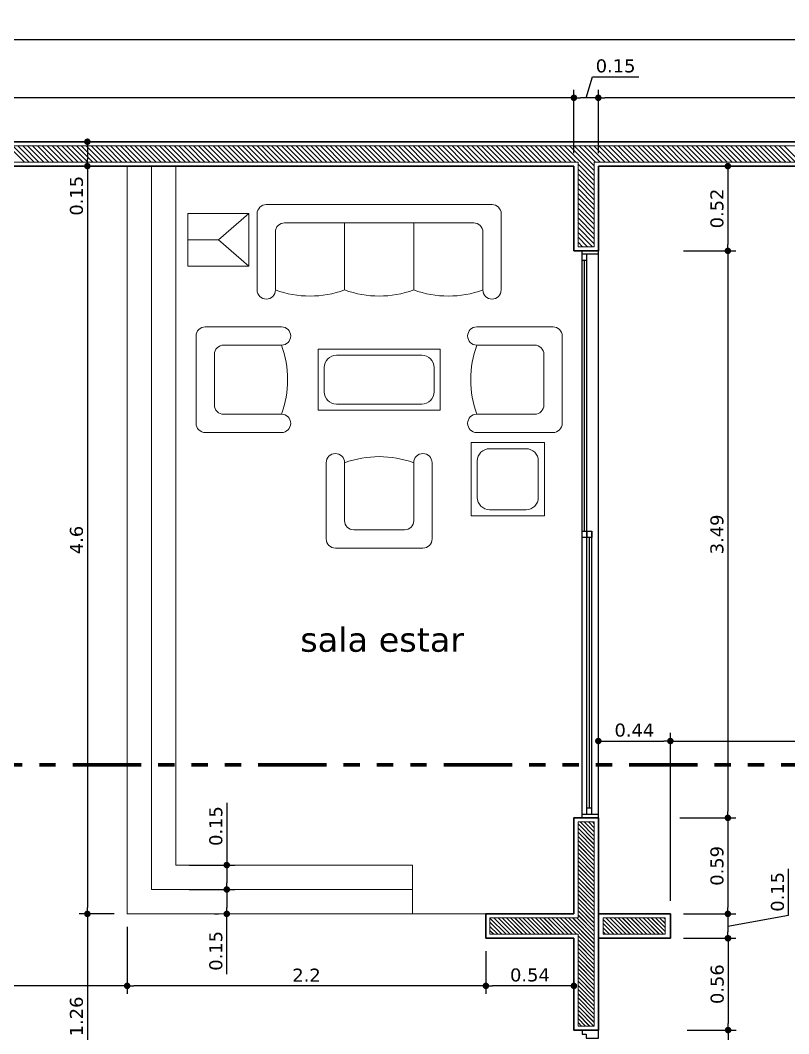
# Model space of a CAD drawing. Header units: millimetres. Extents: x -106 to 2534, y 21 to 2786.
# Drawn here: x 1233.93 to 1238.65, y 1365.22 to 1371.45 of the extents above; entities that cross this region are included whole.
import ezdxf

# ---------------------------------------------------------------- set-up
doc = ezdxf.new("R2010")
doc.units = ezdxf.units.MM
doc.linetypes.add('ACAD_ISO03W100', pattern=[30, 12, -18])
doc.linetypes.add('ACAD_ISO14W100', pattern=[24, 12, -3, 0, -3, 0, -3, 0, -3])
for name, color, linetype, lineweight in [('achurado', 142, 'Continuous', 9), ('cotas 02', 132, 'Continuous', 13), ('L. corte', 106, 'ACAD_ISO14W100', 80), ('marco', 54, 'Continuous', 25), ('MOBILIARIO', 132, 'Continuous', 20), ('muros', 20, 'Continuous', 30), ('pollo', 91, 'Continuous', 20), ('punteada', 210, 'ACAD_ISO03W100', 13), ('textos', 116, 'Continuous', 40)]:
    doc.layers.add(name, color=color, linetype=linetype, lineweight=lineweight)
doc.styles.get("Standard").update_dxf_attribs({"font": 'verdana.ttf'})
doc.dimstyles.new('cota 1.50', dxfattribs={"dimtxt": 0.08, "dimasz": 0.04, "dimexe": 0.05, "dimexo": 0.08, "dimgap": 0.025, "dimtad": 1, "dimdsep": 46, "dimtxsty": 'Standard', "dimblk": 'DOT', "dimcen": 2.5, "dimadec": 0, "dimazin": 0, "dimtm": 1e-09, "dimtfac": 1, "dimtmove": 0, "dimatfit": 3, "dimfxl": 1, "dimarcsym": 0})
pattern_1 = [(315, (-144.502835, 2596.903817), (0.01272792206, 0.01272792206), []), (315, (-144.502835, 2596.903457), (0.01272792206, 0.01272792206), [])]

# ---------------------------------------------------------------- blocks, each defined once
blk = doc.blocks.new('*U86')
at = {"layer": 'marco'}
for p, q in [((881.8686, 522.1354), (881.8686, 518.6482)), ((881.9686, 522.1354), (881.9686, 518.6482)), ((881.8686, 522.1154), (881.9686, 522.1154)), ((881.9086, 522.1154), (881.9086, 520.3718)), ((881.9086, 522.0754), (881.9386, 522.0754)), ((881.9236, 522.0754), (881.9236, 520.4118)), ((881.9386, 522.1154), (881.9386, 518.6682)), ((881.9086, 520.4118), (881.9386, 520.4118)), ((881.9086, 520.3718), (881.9086, 520.4118)), ((881.9386, 520.4118), (881.9386, 520.3718)), ((881.9386, 520.4118), (881.9686, 520.4118)), ((881.9386, 520.3718), (881.9386, 520.4118)), ((881.9686, 520.4118), (881.9686, 520.3718)), ((881.9386, 520.3718), (881.9086, 520.3718)), ((881.9686, 520.3718), (881.9386, 520.3718)), ((881.9536, 520.3718), (881.9536, 518.7082)), ((881.9386, 518.7082), (881.9686, 518.7082)), ((881.8686, 518.6682), (881.9686, 518.6682))]:
    blk.add_line(p, q, dxfattribs=at)
blk = doc.blocks.new('*U18')
at = {"layer": 'MOBILIARIO'}
for p, q in [((837.6801, 544.315), (837.6801, 544.5288)), ((837.6801, 544.5288), (837.9288, 544.5288)), ((837.9288, 544.5288), (837.8044, 544.4219)), ((837.9288, 544.315), (837.9288, 544.5288)), ((838.0741, 544.4909), (838.845, 544.4909)), ((838.3186, 544.2174), (838.3186, 544.4909)), ((838.6005, 544.2174), (838.6005, 544.4909)), ((838.0368, 544.2174), (838.0368, 544.4536)), ((838.8823, 544.4536), (838.8823, 544.2174)), ((837.8044, 544.4219), (837.6801, 544.4219)), ((837.9288, 544.315), (837.8044, 544.4219)), ((837.6801, 544.315), (837.9288, 544.315)), ((837.8254, 543.9925), (838.0617, 543.9925)), ((838.8574, 543.9925), (839.0937, 543.9925)), ((837.7881, 543.748), (837.7881, 543.9552)), ((838.2109, 543.7273), (838.2109, 543.976)), ((838.2109, 543.976), (838.7082, 543.976)), ((838.2855, 543.9511), (838.6336, 543.9511)), ((838.7082, 543.7273), (838.7082, 543.976)), ((839.131, 543.9552), (839.131, 543.748)), ((838.2357, 543.8019), (838.2357, 543.9014)), ((838.6834, 543.8019), (838.6834, 543.9014)), ((838.2855, 543.7522), (838.6336, 543.7522)), ((838.0617, 543.7107), (837.8254, 543.7107)), ((838.2109, 543.7273), (838.7082, 543.7273)), ((839.0937, 543.7107), (838.8574, 543.7107)), ((838.8347, 543.595), (838.8347, 543.2965)), ((838.8347, 543.595), (839.1331, 543.595)), ((838.9093, 543.5701), (839.0585, 543.5701)), ((839.1331, 543.595), (839.1331, 543.2965)), ((838.3186, 543.2766), (838.3186, 543.5129)), ((838.6005, 543.5129), (838.6005, 543.2766)), ((838.8596, 543.5203), (838.8596, 543.3711)), ((839.1083, 543.5203), (839.1083, 543.3711)), ((838.8347, 543.2965), (839.1331, 543.2965)), ((838.9093, 543.3214), (839.0585, 543.3214)), ((838.5632, 543.2393), (838.3559, 543.2393))]:
    blk.add_line(p, q, dxfattribs=at)
for points in [[(837.9622, 544.2174), (837.9622, 544.5282, -0.414214), (837.9995, 544.5655), (838.9196, 544.5655, -0.414214), (838.9569, 544.5282), (838.9569, 544.2174)], [(838.0617, 543.6361), (837.7508, 543.6361, -0.414214), (837.7135, 543.6734), (837.7135, 544.0298, -0.414214), (837.7508, 544.0671), (838.0617, 544.0671)], [(838.8574, 544.0671), (839.1683, 544.0671, -0.414214), (839.2056, 544.0298), (839.2056, 543.6734, -0.414214), (839.1683, 543.6361), (838.8574, 543.6361)], [(838.6751, 543.5129), (838.6751, 543.202, -0.414214), (838.6378, 543.1647), (838.2813, 543.1647, -0.414214), (838.244, 543.202), (838.244, 543.5129)]]:
    blk.add_lwpolyline(points, format="xyb", dxfattribs=at)
for centre, radius, start, end in [((838.0741, 544.4536), 0.0373, 90, 180), ((838.845, 544.4536), 0.0373, 0, 90), ((837.9995, 544.2174), 0.0373, 180, 0), ((838.1777, 544.6042), 0.4117, 249.984, 290.016), ((838.4596, 544.6042), 0.4117, 249.984, 290.016), ((838.7414, 544.6042), 0.4117, 249.984, 290.016), ((838.9196, 544.2174), 0.0373, 180, 0), ((838.0617, 544.0298), 0.0373, 270, 90), ((838.8574, 544.0298), 0.0373, 90, 270), ((837.8254, 543.9552), 0.0373, 90, 180), ((837.6748, 543.8516), 0.4117, 339.984, 20.016), ((839.2443, 543.8516), 0.4117, 159.984, 200.016), ((839.0937, 543.9552), 0.0373, 0, 90), ((838.2855, 543.9014), 0.0497, 90, 180), ((838.6336, 543.9014), 0.0497, 0, 90), ((838.2855, 543.8019), 0.0497, 180, 270), ((838.6336, 543.8019), 0.0497, 270, 0), ((837.8254, 543.748), 0.0373, 180, 270), ((839.0937, 543.748), 0.0373, 270, 0), ((838.0617, 543.6734), 0.0373, 270, 90), ((838.8574, 543.6734), 0.0373, 90, 270), ((838.9093, 543.5203), 0.0497, 90, 180), ((839.0585, 543.5203), 0.0497, 0, 90), ((838.2813, 543.5129), 0.0373, 0, 180), ((838.4596, 543.1261), 0.4117, 69.984, 110.016), ((838.6378, 543.5129), 0.0373, 0, 180), ((838.9093, 543.3711), 0.0497, 180, 270), ((839.0585, 543.3711), 0.0497, 270, 0), ((838.3559, 543.2766), 0.0373, 180, 270), ((838.5632, 543.2766), 0.0373, 270, 0)]:
    blk.add_arc(centre, radius, start, end, dxfattribs=at)
blk = doc.blocks.new('_Dot')
at = {"color": 0, "linetype": 'ByBlock', "lineweight": -2}
blk.add_line((-0.5, 0), (-1, 0), dxfattribs=at)
at = {"color": 0, "linetype": 'ByBlock', "const_width": 0.5}
blk.add_lwpolyline([(-0.25, 0, 1), (0.25, 0, 1)], format="xyb", close=True, dxfattribs=at)
blk = doc.blocks.new('*D146')
at = {"layer": 'cotas 02', "color": 0, "lineweight": -2, "transparency": 16777216}
for p, q in [((1236.7895, 1365.7245), (1236.7895, 1365.4618)), ((1237.3305, 1365.7245), (1237.3305, 1365.4618)), ((1237.2905, 1365.5118), (1236.8295, 1365.5118))]:
    blk.add_line(p, q, dxfattribs=at)
at = {"layer": 'Defpoints', "color": 0, "transparency": 16777216}
for p in [(1236.7895, 1365.8045), (1237.3305, 1365.8045), (1236.7895, 1365.5118)]:
    blk.add_point(p, dxfattribs=at)
at = {"layer": 'cotas 02', "color": 0, "lineweight": -2, "transparency": 16777216, "xscale": 0.03999999999999999, "yscale": 0.03999999999999999, "zscale": 0.03999999999999999, "rotation": 180}
blk.add_blockref('_Dot', (1236.7895, 1365.5118), dxfattribs=at)
at = {"layer": 'cotas 02', "color": 0, "lineweight": -2, "transparency": 16777216, "xscale": 0.03999999999999999, "yscale": 0.03999999999999999, "zscale": 0.03999999999999999}
blk.add_blockref('_Dot', (1237.3305, 1365.5118), dxfattribs=at)
at = {"layer": 'cotas 02', "color": 0, "transparency": 16777216, "insert": (1237.06, 1365.5785), "char_height": 0.08, "attachment_point": 5}
blk.add_mtext('0.54', dxfattribs=at)
blk = doc.blocks.new('*D147')
at = {"layer": 'cotas 02', "color": 0, "lineweight": -2, "transparency": 16777216}
for p, q in [((1234.5847, 1365.8745), (1234.5847, 1365.4618)), ((1236.7895, 1365.7245), (1236.7895, 1365.4618)), ((1236.7495, 1365.5118), (1234.6247, 1365.5118))]:
    blk.add_line(p, q, dxfattribs=at)
at = {"layer": 'Defpoints', "color": 0, "transparency": 16777216}
for p in [(1234.5847, 1365.9545), (1236.7895, 1365.8045), (1234.5847, 1365.5118)]:
    blk.add_point(p, dxfattribs=at)
at = {"layer": 'cotas 02', "color": 0, "lineweight": -2, "transparency": 16777216, "xscale": 0.03999999999999999, "yscale": 0.03999999999999999, "zscale": 0.03999999999999999, "rotation": 180}
blk.add_blockref('_Dot', (1234.5847, 1365.5118), dxfattribs=at)
at = {"layer": 'cotas 02', "color": 0, "lineweight": -2, "transparency": 16777216, "xscale": 0.03999999999999999, "yscale": 0.03999999999999999, "zscale": 0.03999999999999999}
blk.add_blockref('_Dot', (1236.7895, 1365.5118), dxfattribs=at)
at = {"layer": 'cotas 02', "color": 0, "transparency": 16777216, "insert": (1235.6871, 1365.5777), "char_height": 0.08, "attachment_point": 5}
blk.add_mtext('2.2', dxfattribs=at)
blk = doc.blocks.new('*D148')
at = {"layer": 'cotas 02', "color": 0, "lineweight": -2, "transparency": 16777216}
for p, q in [((1234.5847, 1365.8745), (1234.5847, 1365.4618)), ((1230.6015, 1365.4549), (1230.6015, 1365.5618)), ((1234.5447, 1365.5118), (1230.6415, 1365.5118))]:
    blk.add_line(p, q, dxfattribs=at)
at = {"layer": 'Defpoints', "color": 0, "transparency": 16777216}
for p in [(1234.5847, 1365.9545), (1230.6015, 1365.5118), (1230.6015, 1365.3749)]:
    blk.add_point(p, dxfattribs=at)
at = {"layer": 'cotas 02', "color": 0, "lineweight": -2, "transparency": 16777216, "xscale": 0.03999999999999999, "yscale": 0.03999999999999999, "zscale": 0.03999999999999999, "rotation": 180}
blk.add_blockref('_Dot', (1230.6015, 1365.5118), dxfattribs=at)
at = {"layer": 'cotas 02', "color": 0, "lineweight": -2, "transparency": 16777216, "xscale": 0.03999999999999999, "yscale": 0.03999999999999999, "zscale": 0.03999999999999999}
blk.add_blockref('_Dot', (1234.5847, 1365.5118), dxfattribs=at)
at = {"layer": 'cotas 02', "color": 0, "transparency": 16777216, "insert": (1232.5931, 1365.5787), "char_height": 0.08, "attachment_point": 5}
blk.add_mtext('3.98', dxfattribs=at)
blk = doc.blocks.new('*D154')
at = {"layer": 'cotas 02', "color": 0, "lineweight": -2, "transparency": 16777216}
for p, q in [((1234.5047, 1370.7033), (1234.29, 1370.7033)), ((1234.34, 1370.6633), (1234.34, 1370.5933)), ((1234.5047, 1370.5533), (1234.29, 1370.5533)), ((1234.34, 1370.5533), (1234.34, 1370.2286))]:
    blk.add_line(p, q, dxfattribs=at)
at = {"layer": 'Defpoints', "color": 0, "transparency": 16777216}
for p in [(1234.5847, 1370.7033), (1234.34, 1370.5533), (1234.5847, 1370.5533)]:
    blk.add_point(p, dxfattribs=at)
at = {"layer": 'cotas 02', "color": 0, "lineweight": -2, "transparency": 16777216, "xscale": 0.03999999999999999, "yscale": 0.03999999999999999, "zscale": 0.03999999999999999}
for p, rotation in [((1234.34, 1370.7033), 90), ((1234.34, 1370.5533), 270)]:
    blk.add_blockref('_Dot', p, dxfattribs=dict(at, rotation=rotation))
at = {"layer": 'cotas 02', "color": 0, "transparency": 16777216, "insert": (1234.2734, 1370.371), "char_height": 0.08, "attachment_point": 5, "rotation": 90}
blk.add_mtext('0.15', dxfattribs=at)
blk = doc.blocks.new('*D155')
at = {"layer": 'cotas 02', "color": 0, "lineweight": -2, "transparency": 16777216}
for p, q in [((1234.5047, 1370.5533), (1234.29, 1370.5533)), ((1234.34, 1370.5133), (1234.34, 1365.9945)), ((1234.5047, 1365.9545), (1234.29, 1365.9545))]:
    blk.add_line(p, q, dxfattribs=at)
at = {"layer": 'Defpoints', "color": 0, "transparency": 16777216}
for p in [(1234.5847, 1370.5533), (1234.34, 1365.9545), (1234.5847, 1365.9545)]:
    blk.add_point(p, dxfattribs=at)
at = {"layer": 'cotas 02', "color": 0, "lineweight": -2, "transparency": 16777216, "xscale": 0.03999999999999999, "yscale": 0.03999999999999999, "zscale": 0.03999999999999999}
for p, rotation in [((1234.34, 1370.5533), 90), ((1234.34, 1365.9545), 270)]:
    blk.add_blockref('_Dot', p, dxfattribs=dict(at, rotation=rotation))
at = {"layer": 'cotas 02', "color": 0, "transparency": 16777216, "insert": (1234.2734, 1368.2539), "char_height": 0.08, "attachment_point": 5, "rotation": 90}
blk.add_mtext('4.6', dxfattribs=at)
blk = doc.blocks.new('*D156')
at = {"layer": 'cotas 02', "color": 0, "lineweight": -2, "transparency": 16777216}
for p, q in [((1234.5047, 1365.9545), (1234.29, 1365.9545)), ((1234.34, 1365.9145), (1234.34, 1364.7333)), ((1234.26, 1364.6933), (1234.29, 1364.6933))]:
    blk.add_line(p, q, dxfattribs=at)
at = {"layer": 'Defpoints', "color": 0, "transparency": 16777216}
for p in [(1234.5847, 1365.9545), (1234.34, 1364.6933), (1234.34, 1364.6933)]:
    blk.add_point(p, dxfattribs=at)
at = {"layer": 'cotas 02', "color": 0, "lineweight": -2, "transparency": 16777216, "xscale": 0.03999999999999999, "yscale": 0.03999999999999999, "zscale": 0.03999999999999999}
for p, rotation in [((1234.34, 1365.9545), 90), ((1234.34, 1364.6933), 270)]:
    blk.add_blockref('_Dot', p, dxfattribs=dict(at, rotation=rotation))
at = {"layer": 'cotas 02', "color": 0, "transparency": 16777216, "insert": (1234.2734, 1365.3239), "char_height": 0.08, "attachment_point": 5, "rotation": 90}
blk.add_mtext('1.26', dxfattribs=at)
blk = doc.blocks.new('*D159')
at = {"layer": 'cotas 02', "color": 0, "lineweight": -2, "transparency": 16777216}
for p, q in [((1238.0037, 1370.5533), (1238.3265, 1370.5533)), ((1238.2765, 1370.5133), (1238.2765, 1370.072)), ((1238.0037, 1370.032), (1238.3265, 1370.032))]:
    blk.add_line(p, q, dxfattribs=at)
at = {"layer": 'Defpoints', "color": 0, "transparency": 16777216}
for p in [(1237.9237, 1370.5533), (1237.9237, 1370.032), (1238.2765, 1370.032)]:
    blk.add_point(p, dxfattribs=at)
at = {"layer": 'cotas 02', "color": 0, "lineweight": -2, "transparency": 16777216, "xscale": 0.03999999999999999, "yscale": 0.03999999999999999, "zscale": 0.03999999999999999}
for p, rotation in [((1238.2765, 1370.5533), 90), ((1238.2765, 1370.032), 270)]:
    blk.add_blockref('_Dot', p, dxfattribs=dict(at, rotation=rotation))
at = {"layer": 'cotas 02', "color": 0, "transparency": 16777216, "insert": (1238.2099, 1370.2927), "char_height": 0.08, "attachment_point": 5, "rotation": 90}
blk.add_mtext('0.52', dxfattribs=at)
blk = doc.blocks.new('*D160')
at = {"layer": 'cotas 02', "color": 0, "lineweight": -2, "transparency": 16777216}
for p, q in [((1238.0037, 1370.032), (1238.3265, 1370.032)), ((1238.2765, 1369.992), (1238.2765, 1366.5848)), ((1237.9804, 1366.5448), (1238.3265, 1366.5448))]:
    blk.add_line(p, q, dxfattribs=at)
at = {"layer": 'Defpoints', "color": 0, "transparency": 16777216}
for p in [(1237.9237, 1370.032), (1237.9004, 1366.5448), (1238.2765, 1366.5448)]:
    blk.add_point(p, dxfattribs=at)
at = {"layer": 'cotas 02', "color": 0, "lineweight": -2, "transparency": 16777216, "xscale": 0.03999999999999999, "yscale": 0.03999999999999999, "zscale": 0.03999999999999999}
for p, rotation in [((1238.2765, 1370.032), 90), ((1238.2765, 1366.5448), 270)]:
    blk.add_blockref('_Dot', p, dxfattribs=dict(at, rotation=rotation))
at = {"layer": 'cotas 02', "color": 0, "transparency": 16777216, "insert": (1238.2099, 1368.2884), "char_height": 0.08, "attachment_point": 5, "rotation": 90}
blk.add_mtext('3.49', dxfattribs=at)
blk = doc.blocks.new('*D161')
at = {"layer": 'cotas 02', "color": 0, "lineweight": -2, "transparency": 16777216}
for p, q in [((1237.9804, 1366.5448), (1238.3265, 1366.5448)), ((1238.2765, 1366.5048), (1238.2765, 1365.9945)), ((1238.1965, 1365.9545), (1238.2265, 1365.9545))]:
    blk.add_line(p, q, dxfattribs=at)
at = {"layer": 'Defpoints', "color": 0, "transparency": 16777216}
for p in [(1237.9004, 1366.5448), (1238.2765, 1365.9545), (1238.2765, 1365.9545)]:
    blk.add_point(p, dxfattribs=at)
at = {"layer": 'cotas 02', "color": 0, "lineweight": -2, "transparency": 16777216, "xscale": 0.03999999999999999, "yscale": 0.03999999999999999, "zscale": 0.03999999999999999}
for p, rotation in [((1238.2765, 1366.5448), 90), ((1238.2765, 1365.9545), 270)]:
    blk.add_blockref('_Dot', p, dxfattribs=dict(at, rotation=rotation))
at = {"layer": 'cotas 02', "color": 0, "transparency": 16777216, "insert": (1238.2099, 1366.2497), "char_height": 0.08, "attachment_point": 5, "rotation": 90}
blk.add_mtext('0.59', dxfattribs=at)
blk = doc.blocks.new('*D162')
at = {"layer": 'cotas 02', "color": 0, "lineweight": -2, "transparency": 16777216}
for p, q in [((1238.1981, 1365.8045), (1238.2281, 1365.8045)), ((1238.2781, 1365.7645), (1238.2781, 1365.2799)), ((1238.0265, 1365.2399), (1238.3281, 1365.2399))]:
    blk.add_line(p, q, dxfattribs=at)
at = {"layer": 'Defpoints', "color": 0, "transparency": 16777216}
for p in [(1238.2781, 1365.8045), (1237.9465, 1365.2399), (1238.2781, 1365.2399)]:
    blk.add_point(p, dxfattribs=at)
at = {"layer": 'cotas 02', "color": 0, "lineweight": -2, "transparency": 16777216, "xscale": 0.03999999999999999, "yscale": 0.03999999999999999, "zscale": 0.03999999999999999}
for p, rotation in [((1238.2781, 1365.8045), 90), ((1238.2781, 1365.2399), 270)]:
    blk.add_blockref('_Dot', p, dxfattribs=dict(at, rotation=rotation))
at = {"layer": 'cotas 02', "color": 0, "transparency": 16777216, "insert": (1238.2114, 1365.5222), "char_height": 0.08, "attachment_point": 5, "rotation": 90}
blk.add_mtext('0.56', dxfattribs=at)
blk = doc.blocks.new('*D163')
at = {"layer": 'cotas 02', "color": 0, "lineweight": -2, "transparency": 16777216}
for p, q in [((1238.0265, 1365.2399), (1238.3281, 1365.2399)), ((1238.2781, 1365.1999), (1238.2781, 1364.2799)), ((1238.0265, 1364.2399), (1238.3281, 1364.2399))]:
    blk.add_line(p, q, dxfattribs=at)
at = {"layer": 'Defpoints', "color": 0, "transparency": 16777216}
for p in [(1237.9465, 1365.2399), (1237.9465, 1364.2399), (1238.2781, 1364.2399)]:
    blk.add_point(p, dxfattribs=at)
at = {"layer": 'cotas 02', "color": 0, "lineweight": -2, "transparency": 16777216, "xscale": 0.03999999999999999, "yscale": 0.03999999999999999, "zscale": 0.03999999999999999}
for p, rotation in [((1238.2781, 1365.2399), 90), ((1238.2781, 1364.2399), 270)]:
    blk.add_blockref('_Dot', p, dxfattribs=dict(at, rotation=rotation))
at = {"layer": 'cotas 02', "color": 0, "transparency": 16777216, "insert": (1238.2129, 1364.7399), "char_height": 0.08, "attachment_point": 5, "rotation": 90}
blk.add_mtext('1', dxfattribs=at)
blk = doc.blocks.new('*D166')
at = {"layer": 'cotas 02', "color": 0, "lineweight": -2, "transparency": 16777216}
for p, q in [((1237.4805, 1370.6333), (1237.4805, 1371.0234)), ((1240.4405, 1370.9734), (1237.5205, 1370.9734)), ((1240.4805, 1370.6333), (1240.4805, 1371.0234))]:
    blk.add_line(p, q, dxfattribs=at)
at = {"layer": 'Defpoints', "color": 0, "transparency": 16777216}
for p in [(1237.4805, 1370.9734), (1237.4805, 1370.5533), (1240.4805, 1370.5533)]:
    blk.add_point(p, dxfattribs=at)
at = {"layer": 'cotas 02', "color": 0, "lineweight": -2, "transparency": 16777216, "xscale": 0.03999999999999999, "yscale": 0.03999999999999999, "zscale": 0.03999999999999999, "rotation": 180}
blk.add_blockref('_Dot', (1237.4805, 1370.9734), dxfattribs=at)
at = {"layer": 'cotas 02', "color": 0, "lineweight": -2, "transparency": 16777216, "xscale": 0.03999999999999999, "yscale": 0.03999999999999999, "zscale": 0.03999999999999999}
blk.add_blockref('_Dot', (1240.4805, 1370.9734), dxfattribs=at)
at = {"layer": 'cotas 02', "color": 0, "transparency": 16777216, "insert": (1238.9805, 1371.04), "char_height": 0.08, "attachment_point": 5}
blk.add_mtext('3', dxfattribs=at)
blk = doc.blocks.new('*D167')
at = {"layer": 'cotas 02', "color": 0, "lineweight": -2, "transparency": 16777216}
for p, q in [((1237.4055, 1370.9734), (1237.4442, 1371.1025)), ((1237.4442, 1371.1025), (1237.729, 1371.1025)), ((1237.3305, 1370.6333), (1237.3305, 1371.0234)), ((1237.4405, 1370.9734), (1237.3705, 1370.9734)), ((1237.4805, 1370.6333), (1237.4805, 1371.0234))]:
    blk.add_line(p, q, dxfattribs=at)
at = {"layer": 'Defpoints', "color": 0, "transparency": 16777216}
for p in [(1237.3305, 1370.9734), (1237.3305, 1370.5533), (1237.4805, 1370.5533)]:
    blk.add_point(p, dxfattribs=at)
at = {"layer": 'cotas 02', "color": 0, "lineweight": -2, "transparency": 16777216, "xscale": 0.03999999999999999, "yscale": 0.03999999999999999, "zscale": 0.03999999999999999, "rotation": 180}
blk.add_blockref('_Dot', (1237.3305, 1370.9734), dxfattribs=at)
at = {"layer": 'cotas 02', "color": 0, "lineweight": -2, "transparency": 16777216, "xscale": 0.03999999999999999, "yscale": 0.03999999999999999, "zscale": 0.03999999999999999}
blk.add_blockref('_Dot', (1237.4805, 1370.9734), dxfattribs=at)
at = {"layer": 'cotas 02', "color": 0, "transparency": 16777216, "insert": (1237.5866, 1371.1691), "char_height": 0.08, "attachment_point": 5}
blk.add_mtext('0.15', dxfattribs=at)
blk = doc.blocks.new('*D168')
at = {"layer": 'cotas 02', "color": 0, "lineweight": -2, "transparency": 16777216}
for p, q in [((1229.1403, 1370.6333), (1229.1403, 1371.0234)), ((1237.2905, 1370.9734), (1229.1803, 1370.9734)), ((1237.3305, 1370.6333), (1237.3305, 1371.0234))]:
    blk.add_line(p, q, dxfattribs=at)
at = {"layer": 'Defpoints', "color": 0, "transparency": 16777216}
for p in [(1229.1403, 1370.9734), (1229.1403, 1370.5533), (1237.3305, 1370.5533)]:
    blk.add_point(p, dxfattribs=at)
at = {"layer": 'cotas 02', "color": 0, "lineweight": -2, "transparency": 16777216, "xscale": 0.03999999999999999, "yscale": 0.03999999999999999, "zscale": 0.03999999999999999, "rotation": 180}
blk.add_blockref('_Dot', (1229.1403, 1370.9734), dxfattribs=at)
at = {"layer": 'cotas 02', "color": 0, "lineweight": -2, "transparency": 16777216, "xscale": 0.03999999999999999, "yscale": 0.03999999999999999, "zscale": 0.03999999999999999}
blk.add_blockref('_Dot', (1237.3305, 1370.9734), dxfattribs=at)
at = {"layer": 'cotas 02', "color": 0, "transparency": 16777216, "insert": (1233.2354, 1371.0402), "char_height": 0.08, "attachment_point": 5}
blk.add_mtext('8.19', dxfattribs=at)
blk = doc.blocks.new('*D179')
at = {"layer": 'cotas 02', "color": 0, "lineweight": -2, "transparency": 16777216}
for p, q in [((1237.4805, 1366.0345), (1237.4805, 1367.0675)), ((1237.9233, 1366.0345), (1237.9233, 1367.0675)), ((1237.5205, 1367.0175), (1237.8833, 1367.0175))]:
    blk.add_line(p, q, dxfattribs=at)
at = {"layer": 'Defpoints', "color": 0, "transparency": 16777216}
for p in [(1237.9233, 1367.0175), (1237.4805, 1365.9545), (1237.9233, 1365.9545)]:
    blk.add_point(p, dxfattribs=at)
at = {"layer": 'cotas 02', "color": 0, "lineweight": -2, "transparency": 16777216, "xscale": 0.03999999999999999, "yscale": 0.03999999999999999, "zscale": 0.03999999999999999, "rotation": 180}
blk.add_blockref('_Dot', (1237.4805, 1367.0175), dxfattribs=at)
at = {"layer": 'cotas 02', "color": 0, "lineweight": -2, "transparency": 16777216, "xscale": 0.03999999999999999, "yscale": 0.03999999999999999, "zscale": 0.03999999999999999}
blk.add_blockref('_Dot', (1237.9233, 1367.0175), dxfattribs=at)
at = {"layer": 'cotas 02', "color": 0, "transparency": 16777216, "insert": (1237.7019, 1367.0841), "char_height": 0.08, "attachment_point": 5}
blk.add_mtext('0.44', dxfattribs=at)
blk = doc.blocks.new('*D180')
at = {"layer": 'cotas 02', "color": 0, "lineweight": -2, "transparency": 16777216}
for p, q in [((1237.9233, 1366.1145), (1237.9233, 1367.0675)), ((1240.0847, 1366.0345), (1240.0847, 1367.0675)), ((1237.9633, 1367.0175), (1240.0447, 1367.0175))]:
    blk.add_line(p, q, dxfattribs=at)
at = {"layer": 'Defpoints', "color": 0, "transparency": 16777216}
for p in [(1240.0847, 1367.0175), (1237.9233, 1366.0345), (1240.0847, 1365.9545)]:
    blk.add_point(p, dxfattribs=at)
at = {"layer": 'cotas 02', "color": 0, "lineweight": -2, "transparency": 16777216, "xscale": 0.03999999999999999, "yscale": 0.03999999999999999, "zscale": 0.03999999999999999, "rotation": 180}
blk.add_blockref('_Dot', (1237.9233, 1367.0175), dxfattribs=at)
at = {"layer": 'cotas 02', "color": 0, "lineweight": -2, "transparency": 16777216, "xscale": 0.03999999999999999, "yscale": 0.03999999999999999, "zscale": 0.03999999999999999}
blk.add_blockref('_Dot', (1240.0847, 1367.0175), dxfattribs=at)
at = {"layer": 'cotas 02', "color": 0, "transparency": 16777216, "insert": (1239.004, 1367.0841), "char_height": 0.08, "attachment_point": 5}
blk.add_mtext('2.16', dxfattribs=at)
blk = doc.blocks.new('*D214')
at = {"layer": 'cotas 02', "color": 0, "lineweight": -2, "transparency": 16777216}
for p, q in [((1235.1967, 1366.6371), (1235.1967, 1366.2545)), ((1234.9647, 1366.2545), (1235.2467, 1366.2545)), ((1235.1967, 1366.2145), (1235.1967, 1366.1445)), ((1234.9647, 1366.1045), (1235.2467, 1366.1045))]:
    blk.add_line(p, q, dxfattribs=at)
at = {"layer": 'Defpoints', "color": 0, "transparency": 16777216}
for p in [(1234.8847, 1366.2545), (1234.8847, 1366.1045), (1235.1967, 1366.1045)]:
    blk.add_point(p, dxfattribs=at)
at = {"layer": 'cotas 02', "color": 0, "lineweight": -2, "transparency": 16777216, "xscale": 0.03999999999999999, "yscale": 0.03999999999999999, "zscale": 0.03999999999999999}
for p, rotation in [((1235.1967, 1366.2545), 90), ((1235.1967, 1366.1045), 270)]:
    blk.add_blockref('_Dot', p, dxfattribs=dict(at, rotation=rotation))
at = {"layer": 'cotas 02', "color": 0, "transparency": 16777216, "insert": (1235.13, 1366.4947), "char_height": 0.08, "attachment_point": 5, "rotation": 90}
blk.add_mtext('0.15', dxfattribs=at)
blk = doc.blocks.new('*D215')
at = {"layer": 'cotas 02', "color": 0, "lineweight": -2, "transparency": 16777216}
for p, q in [((1234.9647, 1366.1045), (1235.2467, 1366.1045)), ((1235.1967, 1366.0645), (1235.1967, 1365.9945)), ((1235.1212, 1365.9545), (1235.1467, 1365.9545)), ((1235.1967, 1365.5846), (1235.1967, 1365.9545))]:
    blk.add_line(p, q, dxfattribs=at)
at = {"layer": 'Defpoints', "color": 0, "transparency": 16777216}
for p in [(1234.8847, 1366.1045), (1235.1967, 1365.9545), (1235.2012, 1365.9545)]:
    blk.add_point(p, dxfattribs=at)
at = {"layer": 'cotas 02', "color": 0, "lineweight": -2, "transparency": 16777216, "xscale": 0.03999999999999999, "yscale": 0.03999999999999999, "zscale": 0.03999999999999999}
for p, rotation in [((1235.1967, 1366.1045), 90), ((1235.1967, 1365.9545), 270)]:
    blk.add_blockref('_Dot', p, dxfattribs=dict(at, rotation=rotation))
at = {"layer": 'cotas 02', "color": 0, "transparency": 16777216, "insert": (1235.13, 1365.727), "char_height": 0.08, "attachment_point": 5, "rotation": 90}
blk.add_mtext('0.15', dxfattribs=at)
blk = doc.blocks.new('*D231')
at = {"layer": 'cotas 02', "color": 0, "lineweight": -2, "transparency": 16777216}
for p, q in [((1226.2005, 1370.7833), (1226.2005, 1371.3809)), ((1240.4805, 1370.7833), (1240.4805, 1371.3809)), ((1240.4405, 1371.3309), (1226.2405, 1371.3309))]:
    blk.add_line(p, q, dxfattribs=at)
at = {"layer": 'Defpoints', "color": 0, "transparency": 16777216}
for p in [(1226.2005, 1371.3309), (1226.2005, 1370.7033), (1240.4805, 1370.7033)]:
    blk.add_point(p, dxfattribs=at)
at = {"layer": 'cotas 02', "color": 0, "lineweight": -2, "transparency": 16777216, "xscale": 0.03999999999999999, "yscale": 0.03999999999999999, "zscale": 0.03999999999999999, "rotation": 180}
blk.add_blockref('_Dot', (1226.2005, 1371.3309), dxfattribs=at)
at = {"layer": 'cotas 02', "color": 0, "lineweight": -2, "transparency": 16777216, "xscale": 0.03999999999999999, "yscale": 0.03999999999999999, "zscale": 0.03999999999999999}
blk.add_blockref('_Dot', (1240.4805, 1371.3309), dxfattribs=at)
at = {"layer": 'cotas 02', "color": 0, "transparency": 16777216, "insert": (1233.3405, 1371.3977), "char_height": 0.08, "attachment_point": 5}
blk.add_mtext('14.28', dxfattribs=at)
blk = doc.blocks.new('*D234')
at = {"layer": 'cotas 02', "color": 0, "lineweight": -2, "transparency": 16777216}
for p, q in [((1238.6486, 1365.9475), (1238.6486, 1366.2323)), ((1238.0033, 1365.9545), (1238.3265, 1365.9545)), ((1238.2765, 1365.8795), (1238.6486, 1365.9475)), ((1238.2765, 1365.9145), (1238.2765, 1365.8445)), ((1238.0033, 1365.8045), (1238.3265, 1365.8045))]:
    blk.add_line(p, q, dxfattribs=at)
at = {"layer": 'Defpoints', "color": 0, "transparency": 16777216}
for p in [(1237.9233, 1365.9545), (1237.9233, 1365.8045), (1238.2765, 1365.8045)]:
    blk.add_point(p, dxfattribs=at)
at = {"layer": 'cotas 02', "color": 0, "lineweight": -2, "transparency": 16777216, "xscale": 0.03999999999999999, "yscale": 0.03999999999999999, "zscale": 0.03999999999999999}
for p, rotation in [((1238.2765, 1365.9545), 90), ((1238.2765, 1365.8045), 270)]:
    blk.add_blockref('_Dot', p, dxfattribs=dict(at, rotation=rotation))
at = {"layer": 'cotas 02', "color": 0, "transparency": 16777216, "insert": (1238.5819, 1366.0899), "char_height": 0.08, "attachment_point": 5, "rotation": 90}
blk.add_mtext('0.15', dxfattribs=at)

msp = doc.modelspace()

# ---------------------------------------------------------------- hatches: boundary and pattern name
at = {"layer": 'achurado'}
h = msp.add_hatch(dxfattribs=at)
h.set_pattern_fill('JIS_LC_20', color=256, scale=0.0009, angle=-90, style=0)
h.set_pattern_definition(pattern_1)
h.paths.add_polyline_path([(1237.4555, 1365.2649), (1237.4555, 1366.5198), (1237.3555, 1366.5198), (1237.3555, 1365.9295), (1236.8145, 1365.9295), (1236.8145, 1365.8295), (1237.3555, 1365.8295), (1237.3555, 1365.2649)])
h = msp.add_hatch(dxfattribs=at)
h.set_pattern_fill('JIS_LC_20', color=256, scale=0.0009, angle=-90, style=0)
h.set_pattern_definition(pattern_1)
h.paths.add_polyline_path([(1237.5103, 1365.9295), (1237.5103, 1365.8295), (1237.8905, 1365.8295), (1237.8905, 1365.9295)])

# ---------------------------------------------------------------- linework, layer by layer
for p, q in [((1240.4555, 1370.6783), (1226.2255, 1370.6783)), ((1233.8527, 1370.6783), (1233.9527, 1370.5783)), ((1233.8827, 1370.6783), (1233.9827, 1370.5783)), ((1233.9127, 1370.6783), (1234.0127, 1370.5783)), ((1233.9427, 1370.6783), (1234.0427, 1370.5783)), ((1233.9727, 1370.6783), (1234.0727, 1370.5783)), ((1234.0027, 1370.6783), (1234.1027, 1370.5783)), ((1234.0327, 1370.6783), (1234.1327, 1370.5783)), ((1234.0627, 1370.6783), (1234.1627, 1370.5783)), ((1234.0927, 1370.6783), (1234.1927, 1370.5783)), ((1234.1227, 1370.6783), (1234.2227, 1370.5783)), ((1234.1527, 1370.6783), (1234.2527, 1370.5783)), ((1234.1827, 1370.6783), (1234.2827, 1370.5783)), ((1234.2127, 1370.6783), (1234.3127, 1370.5783)), ((1234.2427, 1370.6783), (1234.3427, 1370.5783)), ((1234.2727, 1370.6783), (1234.3727, 1370.5783)), ((1234.3027, 1370.6783), (1234.4027, 1370.5783)), ((1234.3327, 1370.6783), (1234.4327, 1370.5783)), ((1234.3627, 1370.6783), (1234.4627, 1370.5783)), ((1234.3927, 1370.6783), (1234.4927, 1370.5783)), ((1234.4227, 1370.6783), (1234.5227, 1370.5783)), ((1234.4527, 1370.6783), (1234.5527, 1370.5783)), ((1234.4827, 1370.6783), (1234.5827, 1370.5783)), ((1234.5127, 1370.6783), (1234.6127, 1370.5783)), ((1234.5427, 1370.6783), (1234.6427, 1370.5783)), ((1234.5727, 1370.6783), (1234.6727, 1370.5783)), ((1234.6027, 1370.6783), (1234.7027, 1370.5783)), ((1234.6327, 1370.6783), (1234.7327, 1370.5783)), ((1234.6627, 1370.6783), (1234.7627, 1370.5783)), ((1234.6927, 1370.6783), (1234.7927, 1370.5783)), ((1234.7227, 1370.6783), (1234.8227, 1370.5783)), ((1234.7527, 1370.6783), (1234.8527, 1370.5783)), ((1234.7827, 1370.6783), (1234.8827, 1370.5783)), ((1234.8127, 1370.6783), (1234.9127, 1370.5783)), ((1234.8427, 1370.6783), (1234.9427, 1370.5783)), ((1234.8727, 1370.6783), (1234.9727, 1370.5783)), ((1234.9027, 1370.6783), (1235.0027, 1370.5783)), ((1234.9327, 1370.6783), (1235.0327, 1370.5783)), ((1234.9627, 1370.6783), (1235.0627, 1370.5783)), ((1234.9927, 1370.6783), (1235.0927, 1370.5783)), ((1235.0227, 1370.6783), (1235.1227, 1370.5783)), ((1235.0527, 1370.6783), (1235.1527, 1370.5783)), ((1235.0827, 1370.6783), (1235.1827, 1370.5783)), ((1235.1127, 1370.6783), (1235.2127, 1370.5783)), ((1235.1427, 1370.6783), (1235.2427, 1370.5783)), ((1235.1727, 1370.6783), (1235.2727, 1370.5783)), ((1235.2027, 1370.6783), (1235.3027, 1370.5783)), ((1235.2327, 1370.6783), (1235.3327, 1370.5783)), ((1235.2627, 1370.6783), (1235.3627, 1370.5783)), ((1235.2927, 1370.6783), (1235.3927, 1370.5783)), ((1235.3227, 1370.6783), (1235.4227, 1370.5783)), ((1235.3527, 1370.6783), (1235.4527, 1370.5783)), ((1235.3827, 1370.6783), (1235.4827, 1370.5783)), ((1235.4127, 1370.6783), (1235.5127, 1370.5783)), ((1235.4427, 1370.6783), (1235.5427, 1370.5783)), ((1235.4727, 1370.6783), (1235.5727, 1370.5783)), ((1235.5027, 1370.6783), (1235.6027, 1370.5783)), ((1235.5327, 1370.6783), (1235.6327, 1370.5783)), ((1235.5627, 1370.6783), (1235.6627, 1370.5783)), ((1235.5927, 1370.6783), (1235.6927, 1370.5783)), ((1235.6227, 1370.6783), (1235.7227, 1370.5783)), ((1235.6527, 1370.6783), (1235.7527, 1370.5783)), ((1235.6827, 1370.6783), (1235.7827, 1370.5783)), ((1235.7127, 1370.6783), (1235.8127, 1370.5783)), ((1235.7427, 1370.6783), (1235.8427, 1370.5783)), ((1235.7727, 1370.6783), (1235.8727, 1370.5783)), ((1235.8027, 1370.6783), (1235.9027, 1370.5783)), ((1235.8327, 1370.6783), (1235.9327, 1370.5783)), ((1235.8627, 1370.6783), (1235.9627, 1370.5783)), ((1235.8927, 1370.6783), (1235.9927, 1370.5783)), ((1235.9227, 1370.6783), (1236.0227, 1370.5783)), ((1235.9527, 1370.6783), (1236.0527, 1370.5783)), ((1235.9827, 1370.6783), (1236.0827, 1370.5783)), ((1236.0127, 1370.6783), (1236.1127, 1370.5783)), ((1236.0427, 1370.6783), (1236.1427, 1370.5783)), ((1236.0727, 1370.6783), (1236.1727, 1370.5783)), ((1236.1027, 1370.6783), (1236.2027, 1370.5783)), ((1236.1327, 1370.6783), (1236.2327, 1370.5783)), ((1236.1627, 1370.6783), (1236.2627, 1370.5783)), ((1236.1927, 1370.6783), (1236.2927, 1370.5783)), ((1236.2227, 1370.6783), (1236.3227, 1370.5783)), ((1236.2527, 1370.6783), (1236.3527, 1370.5783)), ((1236.2827, 1370.6783), (1236.3827, 1370.5783)), ((1236.3127, 1370.6783), (1236.4127, 1370.5783)), ((1236.3427, 1370.6783), (1236.4427, 1370.5783)), ((1236.3727, 1370.6783), (1236.4727, 1370.5783)), ((1236.4027, 1370.6783), (1236.5027, 1370.5783)), ((1236.4327, 1370.6783), (1236.5327, 1370.5783)), ((1236.4627, 1370.6783), (1236.5627, 1370.5783)), ((1236.4927, 1370.6783), (1236.5927, 1370.5783)), ((1236.5227, 1370.6783), (1236.6227, 1370.5783)), ((1236.5527, 1370.6783), (1236.6527, 1370.5783)), ((1236.5827, 1370.6783), (1236.6827, 1370.5783)), ((1236.6127, 1370.6783), (1236.7127, 1370.5783)), ((1236.6427, 1370.6783), (1236.7427, 1370.5783)), ((1236.6727, 1370.6783), (1236.7727, 1370.5783)), ((1236.7027, 1370.6783), (1236.8027, 1370.5783)), ((1236.7327, 1370.6783), (1236.8327, 1370.5783)), ((1236.7627, 1370.6783), (1236.8627, 1370.5783)), ((1236.7927, 1370.6783), (1236.8927, 1370.5783)), ((1236.8227, 1370.6783), (1236.9227, 1370.5783)), ((1236.8527, 1370.6783), (1236.9527, 1370.5783)), ((1236.8827, 1370.6783), (1236.9827, 1370.5783)), ((1236.9127, 1370.6783), (1237.0127, 1370.5783)), ((1236.9427, 1370.6783), (1237.0427, 1370.5783)), ((1236.9727, 1370.6783), (1237.0727, 1370.5783)), ((1237.0027, 1370.6783), (1237.1027, 1370.5783)), ((1237.0327, 1370.6783), (1237.1327, 1370.5783)), ((1237.0627, 1370.6783), (1237.1627, 1370.5783)), ((1237.0927, 1370.6783), (1237.1927, 1370.5783)), ((1237.1227, 1370.6783), (1237.2227, 1370.5783)), ((1237.1527, 1370.6783), (1237.2527, 1370.5783)), ((1237.1827, 1370.6783), (1237.2827, 1370.5783)), ((1237.2127, 1370.6783), (1237.3127, 1370.5783)), ((1237.2427, 1370.6783), (1237.3427, 1370.5783)), ((1237.2727, 1370.6783), (1237.4555, 1370.4955)), ((1237.3027, 1370.6783), (1237.4555, 1370.5255)), ((1237.3327, 1370.6783), (1237.4555, 1370.5555)), ((1237.3627, 1370.6783), (1237.4627, 1370.5783)), ((1237.3927, 1370.6783), (1237.4927, 1370.5783)), ((1237.4227, 1370.6783), (1237.5227, 1370.5783)), ((1237.4527, 1370.6783), (1237.5527, 1370.5783)), ((1237.4827, 1370.6783), (1237.5827, 1370.5783)), ((1237.5127, 1370.6783), (1237.6127, 1370.5783)), ((1237.5427, 1370.6783), (1237.6427, 1370.5783)), ((1237.5727, 1370.6783), (1237.6727, 1370.5783)), ((1237.6027, 1370.6783), (1237.7027, 1370.5783)), ((1237.6327, 1370.6783), (1237.7327, 1370.5783)), ((1237.6627, 1370.6783), (1237.7627, 1370.5783)), ((1237.6927, 1370.6783), (1237.7927, 1370.5783)), ((1237.7227, 1370.6783), (1237.8227, 1370.5783)), ((1237.7527, 1370.6783), (1237.8527, 1370.5783)), ((1237.7827, 1370.6783), (1237.8827, 1370.5783)), ((1237.8127, 1370.6783), (1237.9127, 1370.5783)), ((1237.8427, 1370.6783), (1237.9427, 1370.5783)), ((1237.8727, 1370.6783), (1237.9727, 1370.5783)), ((1237.9027, 1370.6783), (1238.0027, 1370.5783)), ((1237.9327, 1370.6783), (1238.0327, 1370.5783)), ((1237.9627, 1370.6783), (1238.0627, 1370.5783)), ((1237.9927, 1370.6783), (1238.0927, 1370.5783)), ((1238.0227, 1370.6783), (1238.1227, 1370.5783)), ((1238.0527, 1370.6783), (1238.1527, 1370.5783)), ((1238.0827, 1370.6783), (1238.1827, 1370.5783)), ((1238.1127, 1370.6783), (1238.2127, 1370.5783)), ((1238.1427, 1370.6783), (1238.2427, 1370.5783)), ((1238.1727, 1370.6783), (1238.2727, 1370.5783)), ((1238.2027, 1370.6783), (1238.3027, 1370.5783)), ((1238.2327, 1370.6783), (1238.3327, 1370.5783)), ((1238.2627, 1370.6783), (1238.3627, 1370.5783)), ((1238.2927, 1370.6783), (1238.3927, 1370.5783)), ((1238.3227, 1370.6783), (1238.4227, 1370.5783)), ((1238.3527, 1370.6783), (1238.4527, 1370.5783)), ((1238.3827, 1370.6783), (1238.4827, 1370.5783)), ((1238.4127, 1370.6783), (1238.5127, 1370.5783)), ((1238.4427, 1370.6783), (1238.5427, 1370.5783)), ((1238.4727, 1370.6783), (1238.5727, 1370.5783)), ((1238.5027, 1370.6783), (1238.6027, 1370.5783)), ((1238.5327, 1370.6783), (1238.6327, 1370.5783)), ((1238.5627, 1370.6783), (1238.6627, 1370.5783)), ((1238.5927, 1370.6783), (1238.6927, 1370.5783)), ((1238.6227, 1370.6783), (1238.7227, 1370.5783)), ((1237.3555, 1370.5783), (1229.1153, 1370.5783)), ((1237.3555, 1370.057), (1237.3555, 1370.5783)), ((1237.3555, 1370.5655), (1237.4555, 1370.4655)), ((1237.3555, 1370.5355), (1237.4555, 1370.4355)), ((1240.4555, 1370.5783), (1237.4555, 1370.5783)), ((1237.4555, 1370.057), (1237.4555, 1370.5783)), ((1237.3555, 1370.5055), (1237.4555, 1370.4055)), ((1237.3555, 1370.4755), (1237.4555, 1370.3755)), ((1237.3555, 1370.4455), (1237.4555, 1370.3455)), ((1237.3555, 1370.4155), (1237.4555, 1370.3155)), ((1237.3555, 1370.3855), (1237.4555, 1370.2855)), ((1237.3555, 1370.3555), (1237.4555, 1370.2555)), ((1237.3555, 1370.3255), (1237.4555, 1370.2255)), ((1237.3555, 1370.2955), (1237.4555, 1370.1955)), ((1237.3555, 1370.2655), (1237.4555, 1370.1655)), ((1237.3555, 1370.2355), (1237.4555, 1370.1355)), ((1237.3555, 1370.2055), (1237.4555, 1370.1055)), ((1237.3555, 1370.1755), (1237.4555, 1370.0755)), ((1237.3555, 1370.1455), (1237.444, 1370.057)), ((1237.3555, 1370.1155), (1237.414, 1370.057)), ((1237.3555, 1370.0855), (1237.384, 1370.057)), ((1237.4555, 1370.057), (1237.3555, 1370.057)), ((1237.3555, 1365.9295), (1237.3555, 1366.5198)), ((1237.4555, 1366.5198), (1237.3555, 1366.5198)), ((1237.4555, 1365.2649), (1237.4555, 1366.5198)), ((1237.3555, 1365.9295), (1236.8145, 1365.9295)), ((1236.8145, 1365.9295), (1236.8145, 1365.8295)), ((1237.5103, 1365.8295), (1237.5103, 1365.9295)), ((1237.8905, 1365.9295), (1237.5103, 1365.9295)), ((1237.8905, 1365.8295), (1237.8905, 1365.9295)), ((1237.3555, 1365.8295), (1236.8145, 1365.8295)), ((1237.3555, 1365.2649), (1237.3555, 1365.8295)), ((1237.8905, 1365.8295), (1237.5103, 1365.8295)), ((1237.4555, 1365.2649), (1237.3555, 1365.2649))]:
    msp.add_line(p, q, dxfattribs=at)
at = {"layer": 'L. corte', "ltscale": 0.035}
msp.add_line((1241.51, 1366.8712), (1224.7971, 1366.8712), dxfattribs=at)
at = {"layer": 'marco'}
msp.add_lwpolyline([(1237.4805, 1365.2399), (1237.3805, 1365.2399), (1237.3805, 1365.2149), (1237.4055, 1365.2149), (1237.4055, 1365.1899), (1237.4805, 1365.1899), (1237.4805, 1365.2399)], dxfattribs=at)
at = {"layer": 'muros'}
for p, q in [((1226.2005, 1370.7033), (1239.3405, 1370.7033)), ((1240.4805, 1370.7033), (1226.2005, 1370.7033)), ((1237.3305, 1370.5533), (1229.1403, 1370.5533)), ((1237.3305, 1370.032), (1237.3305, 1370.5533)), ((1237.4805, 1370.032), (1237.4805, 1370.5533)), ((1240.4805, 1370.5533), (1237.4805, 1370.5533)), ((1237.4805, 1370.032), (1237.3305, 1370.032)), ((1237.4805, 1370.032), (1237.4805, 1370.032)), ((1237.3305, 1365.9545), (1237.3305, 1366.5448)), ((1237.4805, 1366.5448), (1237.3305, 1366.5448)), ((1237.4805, 1365.2399), (1237.4805, 1366.5448)), ((1237.3305, 1365.9545), (1236.7895, 1365.9545)), ((1236.7895, 1365.9545), (1236.7895, 1365.8045)), ((1237.9233, 1365.9545), (1237.4805, 1365.9545)), ((1237.9233, 1365.9545), (1237.9233, 1365.8045)), ((1237.3305, 1365.8045), (1236.7895, 1365.8045)), ((1237.3305, 1365.2399), (1237.3305, 1365.8045)), ((1237.9233, 1365.8045), (1237.4805, 1365.8045)), ((1237.4805, 1365.2399), (1237.3305, 1365.2399))]:
    msp.add_line(p, q, dxfattribs=at)
at = {"layer": 'pollo'}
for p, q in [((1234.5847, 1370.5533), (1234.5847, 1365.9545)), ((1234.7347, 1370.5533), (1234.7347, 1366.1045)), ((1234.8847, 1370.5533), (1234.8847, 1366.2545)), ((1236.3383, 1366.2545), (1234.8847, 1366.2545)), ((1236.3383, 1366.2545), (1236.3383, 1365.9545)), ((1236.3383, 1366.1045), (1234.7347, 1366.1045)), ((1236.7895, 1365.9545), (1234.5847, 1365.9545))]:
    msp.add_line(p, q, dxfattribs=at)

# ---------------------------------------------------------------- block references
at = {"layer": 'MOBILIARIO', "xscale": 1.507951900223702, "yscale": 1.507951900223702, "zscale": 1.507951900223702}
msp.add_blockref('*U18', (-28.2233, 549.1378), dxfattribs=at)
at = {"layer": 'punteada', "rotation": 180}
msp.add_blockref('*U86', (2119.3491, 1888.6802), dxfattribs=at)

# ---------------------------------------------------------------- texts
at = {"layer": 'textos', "insert": (1235.6486, 1367.7168), "char_height": 0.15, "width": 5.372119, "attachment_point": 1}
msp.add_mtext('sala estar', dxfattribs=at)

# ---------------------------------------------------------------- dimensions: what is measured, and where the dimension line sits
at = {"layer": 'cotas 02'}
for base, p1, p2, override, picture, middle in [((1226.2005, 1371.3309), (1240.4805, 1370.7033), (1226.2005, 1370.7033), {"dimfxl": 0.04}, '*D231', (1233.3405, 1371.3977)), ((1237.3305, 1370.9734), (1237.4805, 1370.5533), (1237.3305, 1370.5533), {"dimtmove": 1, "dimfxl": 0.04}, '*D167', (1237.4692, 1371.1691)), ((1229.1403, 1370.9734), (1237.3305, 1370.5533), (1229.1403, 1370.5533), {"dimtmove": 1, "dimfxl": 0.04}, '*D168', (1233.2354, 1371.0402)), ((1237.4805, 1370.9734), (1240.4805, 1370.5533), (1237.4805, 1370.5533), {"dimfxl": 0.04}, '*D166', (1238.9805, 1371.04)), ((1237.9233, 1367.0175), (1237.4805, 1365.9545), (1237.9233, 1365.9545), {"dimfxl": 0.04}, '*D179', (1237.7019, 1367.0841)), ((1240.0847, 1367.0175), (1237.9233, 1366.0345), (1240.0847, 1365.9545), {"dimtmove": 1, "dimfxl": 0.04}, '*D180', (1239.004, 1367.0841)), ((1230.6015, 1365.5118), (1234.5847, 1365.9545), (1230.6015, 1365.3749), {"dimtmove": 1, "dimfxl": 0.04}, '*D148', (1232.5931, 1365.5787)), ((1234.5847, 1365.5118), (1236.7895, 1365.8045), (1234.5847, 1365.9545), {"dimtmove": 1, "dimfxl": 0.04}, '*D147', (1235.6871, 1365.5777)), ((1236.7895, 1365.5118), (1237.3305, 1365.8045), (1236.7895, 1365.8045), {"dimfxl": 0.04}, '*D146', (1237.06, 1365.5785))]:
    dim = msp.add_linear_dim(base=base, p1=p1, p2=p2, dimstyle='cota 1.50', override=override, dxfattribs=at)
    dim.commit()
    dim.dimension.update_dxf_attribs({"geometry": picture, "text_midpoint": middle})
for base, p1, p2, override, picture, middle in [((1234.34, 1370.5533), (1234.5847, 1370.7033), (1234.5847, 1370.5533), {"dimfxl": 0.04}, '*D154', (1234.2734, 1370.371)), ((1234.34, 1365.9545), (1234.5847, 1370.5533), (1234.5847, 1365.9545), {"dimtmove": 1, "dimfxl": 0.04}, '*D155', (1234.2734, 1368.2539)), ((1238.2765, 1370.032), (1237.9237, 1370.5533), (1237.9237, 1370.032), {"dimfxl": 0.04}, '*D159', (1238.2099, 1370.2927)), ((1238.2765, 1366.5448), (1237.9237, 1370.032), (1237.9004, 1366.5448), {"dimtmove": 1, "dimfxl": 0.04}, '*D160', (1238.2099, 1368.2884)), ((1238.2765, 1365.9545), (1237.9004, 1366.5448), (1238.2765, 1365.9545), {"dimtmove": 1, "dimfxl": 0.04}, '*D161', (1238.2099, 1366.2497)), ((1234.34, 1364.6933), (1234.5847, 1365.9545), (1234.34, 1364.6933), {"dimtmove": 1, "dimfxl": 0.04}, '*D156', (1234.2734, 1365.3239)), ((1238.2781, 1365.2399), (1238.2781, 1365.8045), (1237.9465, 1365.2399), {"dimtmove": 1, "dimfxl": 0.04}, '*D162', (1238.2114, 1365.5222)), ((1238.2781, 1364.2399), (1237.9465, 1365.2399), (1237.9465, 1364.2399), {"dimtmove": 1, "dimfxl": 0.04}, '*D163', (1238.2129, 1364.7399))]:
    dim = msp.add_linear_dim(base=base, p1=p1, p2=p2, angle=270, dimstyle='cota 1.50', override=override, dxfattribs=at)
    dim.commit()
    dim.dimension.update_dxf_attribs({"geometry": picture, "text_midpoint": middle})
for base, p1, p2, picture, middle in [((1235.1967, 1366.1045), (1234.8847, 1366.2545), (1234.8847, 1366.1045), '*D214', (1235.1967, 1366.4947)), ((1238.2765, 1365.8045), (1237.9233, 1365.9545), (1237.9233, 1365.8045), '*D234', (1238.6486, 1365.9725)), ((1235.1967, 1365.9545), (1234.8847, 1366.1045), (1235.2012, 1365.9545), '*D215', (1235.1399, 1365.727))]:
    dim = msp.add_linear_dim(base=base, p1=p1, p2=p2, angle=90, dimstyle='cota 1.50', override={"dimtmove": 1, "dimfxl": 0.04}, dxfattribs=at)
    dim.commit()
    dim.dimension.update_dxf_attribs({"geometry": picture, "text_midpoint": middle, "dimtype": 160})

doc.saveas('drawing.dxf')
